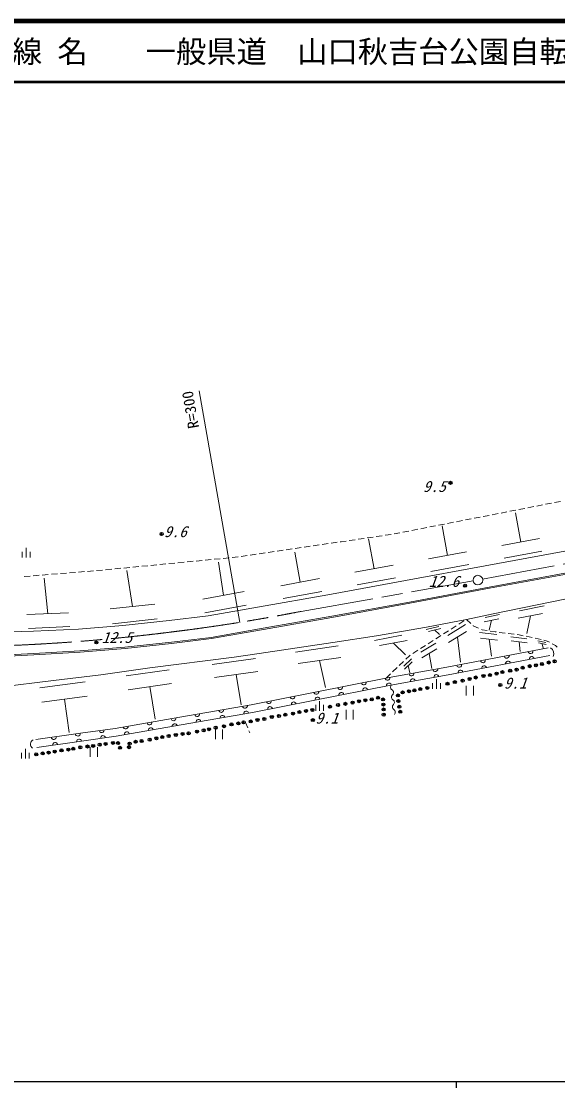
# Model space of a CAD drawing. Units: millimetres, scale not verified. Extents: x 40000 to 680000, y 20000 to 380000.
# Drawn here: x 189424 to 277988, y 204000 to 380000 of the extents above; entities that cross this region are included whole.
import ezdxf
from ezdxf.enums import TextEntityAlignment as Align

# ---------------------------------------------------------------- set-up
doc = ezdxf.new("R2010")
doc.units = ezdxf.units.MM
doc.header["$LTSCALE"] = 1000
doc.header["$PDMODE"] = 32
doc.header["$PDSIZE"] = 500
doc.linetypes.add('CHAIN', pattern=[18.5, 12, -1.5, 3.5, -1.5])
for name, color, linetype, lineweight in [('M-BGD', 7, 'Continuous', 25), ('M-BMK', 2, 'CHAIN', 13), ('M-BMK-SRVR', 3, 'Continuous', 13), ('M-TTL', 2, 'Continuous', 140), ('M-TTL-BAND', 7, 'Continuous', 25), ('M-TTL-LINE', 7, 'Continuous', 50)]:
    doc.layers.add(name, color=color, linetype=linetype, lineweight=lineweight)
doc.layers.add('M-TTL-TXT', color=7, linetype='Continuous')
doc.styles.add('ＭＳ ゴシック', font='')
doc.styles.get('ＭＳ ゴシック').set_extended_font_data('MS Gothic')

# ---------------------------------------------------------------- blocks, each defined once
blk = doc.blocks.new('田')
at = {"color": 7, "linetype": 'Continuous', "lineweight": 13}
for p, q in [((-0.75, 2), (-0.75, 0)), ((0.75, 0), (0.75, 2))]:
    blk.add_line(p, q, dxfattribs=at)
blk = doc.blocks.new('荒地')
at = {"color": 7, "linetype": 'Continuous', "lineweight": 13}
for p, q in [((-1, 0.25), (-1, -1.25)), ((0, -1.25), (0, 1.25)), ((1, 0.25), (1, -1.25))]:
    blk.add_line(p, q, dxfattribs=at)

msp = doc.modelspace()

# ---------------------------------------------------------------- linework, layer by layer
at = {"layer": 'M-BGD', "lineweight": 13}
for p, q in [((270107, 299135), (271088, 299328)), ((271579, 299424), (272560, 299617)), ((273051, 299714), (274032, 299907)), ((274523, 300003), (275504, 300196)), ((275994, 300293), (276976, 300485)), ((277466, 300582), (278447, 300775)), ((261274, 297408), (262256, 297599)), ((262747, 297695), (263728, 297887)), ((264219, 297983), (265200, 298174)), ((265691, 298270), (266672, 298462)), ((267163, 298558), (268145, 298749)), ((268635, 298845), (269616, 299038)), ((271893, 294049), (271007, 298894)), ((252441, 295683), (253423, 295875)), ((253913, 295971), (254895, 296162)), ((255386, 296258), (256367, 296450)), ((256858, 296545), (257839, 296737)), ((258330, 296833), (259311, 297025)), ((259803, 291854), (258911, 296733)), ((259802, 297120), (260784, 297312)), ((240581, 293866), (241571, 294011)), ((242065, 294083), (242213, 294105)), ((242213, 294105), (243055, 294228)), ((243550, 294300), (244539, 294445)), ((245034, 294517), (246023, 294661)), ((246518, 294734), (247508, 294878)), ((247663, 289649), (246764, 294564)), ((248002, 294951), (248992, 295095)), ((249487, 295167), (250476, 295312)), ((250969, 295396), (251950, 295587)), ((266036, 290154), (294931, 295480)), ((274998, 294617), (268787, 293481)), ((228708, 292127), (229697, 292272)), ((230192, 292344), (231182, 292489)), ((231676, 292562), (232666, 292707)), ((233160, 292779), (234150, 292924)), ((235473, 287435), (234568, 292386)), ((234645, 292996), (235634, 293141)), ((236129, 293214), (237118, 293359)), ((237613, 293431), (238602, 293576)), ((239097, 293649), (240087, 293793)), ((262931, 292426), (256675, 291281)), ((275376, 292547), (269166, 291411)), ((212308, 290344), (213304, 290440)), ((213801, 290488), (214797, 290584)), ((215294, 290632), (216290, 290728)), ((216787, 290776), (217783, 290873)), ((218280, 290921), (219276, 291017)), ((219774, 291065), (220769, 291161)), ((221267, 291209), (222262, 291305)), ((222802, 285275), (221972, 290716)), ((222760, 291353), (223755, 291449)), ((224253, 291497), (224713, 291542)), ((224713, 291542), (225245, 291620)), ((225740, 291692), (226729, 291837)), ((227224, 291909), (228213, 292054)), ((266692, 286615), (295603, 291944)), ((266729, 286418), (295640, 291747)), ((192886, 288608), (193883, 288689)), ((194381, 288729), (195378, 288810)), ((195876, 288850), (196873, 288931)), ((197372, 288971), (198368, 289052)), ((198867, 289092), (199863, 289173)), ((200362, 289213), (201359, 289294)), ((201857, 289335), (202852, 289431)), ((203350, 289479), (204345, 289575)), ((204843, 289623), (205838, 289719)), ((206336, 289767), (207331, 289863)), ((207788, 283415), (206865, 289350)), ((207829, 289911), (208824, 290008)), ((209322, 290056), (210318, 290152)), ((210815, 290200), (211811, 290296)), ((250814, 290225), (244513, 289073)), ((252865, 287699), (266036, 290154)), ((263312, 290340), (257057, 289196)), ((189896, 288366), (190893, 288447)), ((191391, 288487), (192388, 288568)), ((193786, 282229), (193183, 288109)), ((238646, 288015), (232300, 286855)), ((240044, 285339), (252865, 287699)), ((251198, 288125), (244897, 286972)), ((277050, 284193), (298992, 288626)), ((226209, 285918), (219396, 284633)), ((228738, 283377), (240044, 285339)), ((239033, 285900), (232687, 284739)), ((253520, 284159), (266692, 286615)), ((253557, 283962), (266729, 286418)), ((211474, 283806), (204102, 283024)), ((226558, 283633), (219745, 282349)), ((220255, 281878), (228738, 283377)), ((240678, 281795), (253520, 284159)), ((240713, 281598), (253557, 283962)), ((267323, 282216), (277050, 284193)), ((271710, 282709), (275731, 283503)), ((197221, 282369), (190352, 282089)), ((213813, 281113), (220255, 281878)), ((229359, 279831), (240678, 281795)), ((262911, 281291), (267323, 282216)), ((266001, 281595), (268401, 282108)), ((271462, 281468), (275483, 282262)), ((273473, 281865), (272894, 278969)), ((197455, 280089), (190586, 279810)), ((198887, 279678), (206190, 280284)), ((211854, 281364), (204482, 280582)), ((206190, 280284), (213813, 281113)), ((229394, 279634), (240713, 281598)), ((248076, 278575), (256341, 280015)), ((256299, 279633), (258359, 280104)), ((256341, 280015), (262911, 281291)), ((259830, 278609), (262784, 280470)), ((260393, 279693), (261237, 280229)), ((261659, 280497), (262504, 281032)), ((262924, 281279), (263658, 280600)), ((264026, 280261), (264060, 280229)), ((264060, 280229), (264932, 279844)), ((265850, 280886), (268249, 281399)), ((267049, 281143), (266695, 279489)), ((180772, 279040), (191424, 279359)), ((191424, 279359), (198887, 279678)), ((214220, 277536), (220781, 278316)), ((214242, 277337), (220810, 278118)), ((220781, 278316), (229359, 279831)), ((220810, 278118), (229394, 279634)), ((240847, 277469), (248076, 278575)), ((247736, 277803), (252278, 278659)), ((256643, 279306), (258703, 279777)), ((257673, 279542), (258474, 278779)), ((257860, 278085), (258128, 278257)), ((258128, 278257), (258704, 278622)), ((259126, 278890), (259970, 279426)), ((259964, 277453), (262918, 279314)), ((261441, 278383), (261927, 274203)), ((265097, 279150), (267927, 278778)), ((265236, 278209), (268066, 277836)), ((265390, 279642), (265506, 279591)), ((265506, 279591), (266367, 279446)), ((266860, 279363), (267781, 279209)), ((267781, 279209), (267846, 279201)), ((268343, 279140), (269335, 279019)), ((269832, 278958), (270824, 278837)), ((270240, 278431), (272871, 278083)), ((271321, 278776), (271608, 278741)), ((271608, 278741), (272304, 278599)), ((272794, 278500), (273774, 278300)), ((274264, 278199), (275236, 277966)), ((199113, 276084), (206534, 276700)), ((199127, 275885), (206553, 276501)), ((206534, 276700), (214220, 277536)), ((206553, 276501), (214242, 277337)), ((228700, 275663), (240847, 277469)), ((234697, 275898), (241733, 276903)), ((248593, 276965), (253135, 277821)), ((250864, 277393), (252862, 275439)), ((255337, 276461), (256178, 277003)), ((255397, 275878), (257854, 277368)), ((255553, 274933), (258010, 276423)), ((256599, 277273), (257440, 277814)), ((259687, 273396), (276438, 276594)), ((266651, 278023), (267064, 275227)), ((270314, 277744), (272945, 277397)), ((271630, 277570), (271804, 275968)), ((274737, 277739), (276011, 277458)), ((274806, 277417), (276080, 277135)), ((275443, 277276), (275604, 276523)), ((275723, 277850), (276264, 277720)), ((276264, 277720), (276653, 277508)), ((277092, 277268), (277625, 276976)), ((277625, 276976), (277929, 276729)), ((186321, 275381), (191502, 275643)), ((186328, 275181), (191512, 275443)), ((191502, 275643), (199113, 276084)), ((191512, 275443), (199127, 275885)), ((210664, 273271), (224585, 275041)), ((220930, 273819), (228078, 274824)), ((224585, 275041), (228700, 275663)), ((235125, 273999), (242162, 275004)), ((252599, 273573), (253840, 274764)), ((252914, 274711), (253535, 275302)), ((253535, 275302), (253656, 275379)), ((254076, 275650), (254917, 276191)), ((256782, 275678), (257191, 273203)), ((259922, 272117), (276681, 275317)), ((202571, 272141), (210664, 273271)), ((206728, 271986), (213839, 272991)), ((238643, 274502), (239642, 270071)), ((250179, 271715), (259687, 273396)), ((250740, 272644), (251465, 273333)), ((251827, 273678), (252552, 274367)), ((252707, 273068), (253948, 274260)), ((253327, 273664), (253578, 272486)), ((185684, 270084), (194725, 271184)), ((194725, 271184), (202571, 272141)), ((221302, 271678), (228450, 272684)), ((224876, 272181), (225745, 267186)), ((237378, 269183), (250179, 271715)), ((249653, 271611), (250377, 272300)), ((250418, 270437), (259922, 272117)), ((192472, 269975), (199956, 270980)), ((207094, 269684), (214206, 270689)), ((210650, 270187), (211504, 264815)), ((237629, 267907), (250418, 270437)), ((250398, 270141), (250419, 270245)), ((250398, 270039), (250398, 270141)), ((250417, 269938), (250398, 270039)), ((250457, 269840), (250417, 269938)), ((250419, 270245), (250559, 270462)), ((250524, 269745), (250457, 269840)), ((250635, 269653), (250524, 269745)), ((250746, 269561), (250635, 269653)), ((250813, 269466), (250746, 269561)), ((250853, 269367), (250813, 269466)), ((250872, 269267), (250853, 269367)), ((192807, 267610), (200291, 268616)), ((196549, 268113), (197331, 262597)), ((227356, 267208), (237378, 269183)), ((227594, 265930), (237629, 267907)), ((250551, 268523), (250572, 268627)), ((250551, 268420), (250551, 268523)), ((250570, 268320), (250551, 268420)), ((250610, 268222), (250570, 268320)), ((250572, 268627), (250712, 268844)), ((250677, 268126), (250610, 268222)), ((250788, 268035), (250677, 268126)), ((250712, 268844), (250803, 268955)), ((250899, 267943), (250788, 268035)), ((250803, 268955), (250851, 269061)), ((250851, 269061), (250872, 269165)), ((250872, 269165), (250872, 269267)), ((250966, 267847), (250899, 267943)), ((251006, 267749), (250966, 267847)), ((251004, 267443), (251025, 267547)), ((251025, 267649), (251006, 267749)), ((251025, 267547), (251025, 267649)), ((215592, 265148), (227356, 267208)), ((215815, 263867), (227594, 265930)), ((250704, 266904), (250725, 267008)), ((250704, 266802), (250704, 266904)), ((250723, 266702), (250704, 266802)), ((250763, 266604), (250723, 266702)), ((250725, 267008), (250865, 267226)), ((250830, 266508), (250763, 266604)), ((250941, 266417), (250830, 266508)), ((250865, 267226), (250956, 267336)), ((251052, 266325), (250941, 266417)), ((250956, 267336), (251004, 267443)), ((251119, 266229), (251052, 266325)), ((251109, 265718), (251157, 265825)), ((251159, 266131), (251119, 266229)), ((251157, 265825), (251178, 265929)), ((251178, 266031), (251159, 266131)), ((251178, 265929), (251178, 266031)), ((204898, 263302), (215592, 265148)), ((226436, 264286), (226824, 263365)), ((251018, 265607), (251109, 265718)), ((191820, 261455), (199198, 262497)), ((199198, 262497), (204898, 263302)), ((205099, 262018), (215815, 263867)), ((227018, 262904), (227164, 262557)), ((192002, 260168), (199380, 261210)), ((199380, 261210), (205099, 262018))]:
    msp.add_line(p, q, dxfattribs=at)
msp.add_lwpolyline([(191820, 261455), (199198, 262497), (204898, 263302), (215592, 265148), (227356, 267208), (237378, 269183), (250179, 271715), (259687, 273396), (276438, 276594)], dxfattribs=at)
for centre, radius, start, end in [((276251, 275638), 1097, 334.3307, 58.50377), ((265645, 274533), 400, 190.80935, 10.80935), ((269574, 275283), 400, 190.80935, 10.80935), ((273503, 276033), 400, 190.80935, 10.80935), ((273716, 274751), 400, 10.80935, 190.80935), ((257782, 273059), 400, 190.0226, 10.0226), ((261716, 273783), 400, 190.80935, 10.80935), ((261929, 272500), 400, 10.80935, 190.80935), ((265858, 273250), 400, 10.80935, 190.80935), ((269787, 274000), 400, 10.80935, 190.80935), ((249905, 271661), 400, 191.18786, 10.8397), ((253843, 272363), 400, 190.0226, 10.0226), ((254056, 271080), 400, 10.0226, 190.0226), ((257995, 271776), 400, 10.0226, 190.0226), ((238134, 269332), 400, 191.19081, 11.19081), ((242058, 270108), 400, 191.19081, 11.19081), ((245981, 270885), 400, 191.19081, 11.19081), ((246194, 269602), 400, 11.19081, 191.19081), ((250118, 270378), 400, 10.91224, 191.19373), ((230285, 267785), 400, 191.14643, 11.14643), ((234209, 268558), 400, 191.14643, 11.14643), ((234422, 267275), 400, 11.14643, 191.14643), ((238347, 268049), 400, 11.19081, 191.19081), ((242270, 268825), 400, 11.19081, 191.19081), ((222416, 266343), 400, 189.93126, 9.93126), ((226356, 267033), 400, 189.93126, 9.93126), ((226569, 265750), 400, 9.93126, 189.93126), ((230498, 266502), 400, 11.14643, 191.14643), ((210594, 264285), 400, 189.79383, 9.79383), ((214535, 264966), 400, 189.79383, 9.79383), ((214748, 263683), 400, 9.79383, 189.79383), ((218476, 265653), 400, 189.93126, 9.93126), ((218689, 264371), 400, 9.93126, 189.93126), ((222629, 265060), 400, 9.93126, 189.93126), ((198739, 262432), 400, 188.03762, 8.03762), ((202700, 262992), 400, 188.04062, 8.04062), ((206652, 263605), 400, 189.79383, 9.79383), ((206865, 262322), 400, 9.79383, 189.79383), ((210807, 263003), 400, 9.79383, 189.79383), ((191751, 260699), 817, 116.87692, 235.93842), ((194778, 261873), 400, 188.03762, 8.03762), ((194991, 260590), 400, 8.03762, 188.03762), ((198952, 261149), 400, 8.03762, 188.03762), ((202913, 261709), 400, 8.04062, 188.04062)]:
    msp.add_arc(centre, radius, start, end, dxfattribs=at)
at = {"layer": 'M-BGD'}
for p in [(260291, 303829), (212587, 295374), (262703, 286848), (201825, 277484), (277486, 274373), (268868, 272587), (270143, 272823), (271211, 273003), (272213, 273305), (273384, 273570), (274386, 273712), (275378, 273920), (276512, 274175), (261005, 270933), (262291, 271179), (263434, 271463), (264464, 271699), (265740, 271954), (266798, 272096), (267894, 272341), (252386, 269232), (253435, 269430), (254342, 269572), (255291, 269785), (256454, 269983), (259796, 270659), (268517, 270458), (242938, 267352), (244115, 267550), (245206, 267777), (246241, 267947), (247290, 268089), (248339, 268358), (249161, 268075), (251606, 268736), (251686, 267800), (233016, 265552), (234306, 265750), (235355, 265991), (236432, 266190), (237495, 266346), (240387, 266870), (241719, 267154), (249217, 267239), (249232, 266431), (249260, 265566), (251831, 266861), (251983, 266036), (224129, 263964), (225263, 264120), (226127, 264290), (227318, 264446), (228424, 264687), (229543, 264857), (230791, 265183), (231967, 265353), (237560, 264665), (213758, 262046), (214939, 262216), (216054, 262396), (217046, 262481), (218454, 262774), (219541, 262982), (220429, 263161), (221516, 263416), (222881, 263653), (200352, 260311), (201287, 260417), (202372, 260609), (203329, 260736), (204540, 260906), (205391, 260864), (207313, 260789), (208305, 261092), (209279, 261215), (210621, 261432), (211736, 261659), (212690, 261857), (191890, 259014), (192953, 259163), (193931, 259312), (194951, 259482), (196057, 259673), (197205, 259801), (197992, 259928), (199161, 260184), (205731, 260098), (207200, 260185)]:
    msp.add_point(p, dxfattribs=at)
at = {"layer": 'M-BMK'}
for p, q in [((265597, 287914), (305464, 295333)), ((235631, 282613), (264023, 287628))]:
    msp.add_line(p, q, dxfattribs=at)
for centre, radius, start, end in [((177799, 577306), 300314, 276.80347, 281.10278), ((174974, 587366), 310642, 268.58262, 277.10103)]:
    msp.add_arc(centre, radius, start, end, dxfattribs=at)
at = {"layer": 'M-BMK-SRVR'}
msp.add_line((225495, 280804), (218787, 319034), dxfattribs=at)
msp.add_circle((264811, 287768), 800, dxfattribs=at)
at = {"layer": 'M-TTL'}
msp.add_line((680000, 380000), (40000, 380000), dxfattribs=at)
at = {"layer": 'M-TTL-BAND'}
for p, q in [((40000, 205000), (579000, 205000)), ((261205, 205000), (261205, 204000))]:
    msp.add_line(p, q, dxfattribs=at)
at = {"layer": 'M-TTL-LINE'}
msp.add_line((40000, 370000), (680000, 370000), dxfattribs=at)

# ---------------------------------------------------------------- block references
at = {"layer": 'M-BGD'}
for name, p, xscale, yscale in [('荒地', (190226, 292288), 640, 640), ('荒地', (257976, 270611), 640, 640), ('田', (263500, 268721), 800, 800), ('荒地', (238686, 267009), 640, 640), ('田', (243644, 264753), 800, 800), ('田', (222067, 261504), 800, 800), ('荒地', (190091, 259112), 640, 640), ('田', (201406, 258591), 800, 800)]:
    msp.add_blockref(name, p, dxfattribs=dict(at, xscale=xscale, yscale=yscale))

# ---------------------------------------------------------------- texts
at = {"layer": 'M-BGD', "style": 'ＭＳ ゴシック', "oblique": 20}
for s, p in [('9.5', (255735, 301767)), ('9.6', (212968, 294312)), ('12.6', (256693, 286108)), ('12.5', (202691, 276845)), ('9.1', (269096, 269316)), ('9.1', (237973, 263533))]:
    msp.add_text(s, height=1833, dxfattribs=at).set_placement(p, align=Align.BOTTOM_LEFT)
at = {"layer": 'M-BMK-SRVR', "style": 'ＭＳ ゴシック'}
msp.add_text('R=300', height=1833, rotation=99.952, dxfattribs=at).set_placement((219327, 313065), align=Align.BOTTOM_LEFT)
at = {"layer": 'M-TTL-TXT', "style": 'ＭＳ ゴシック'}
for s, p in [('路 線 名', (180380, 375000)), ('一般県道\u3000山口秋吉台公園自転車道線', (209969, 375000))]:
    msp.add_text(s, height=3666, dxfattribs=at).set_placement(p, align=Align.MIDDLE_LEFT)

doc.saveas('drawing.dxf')
